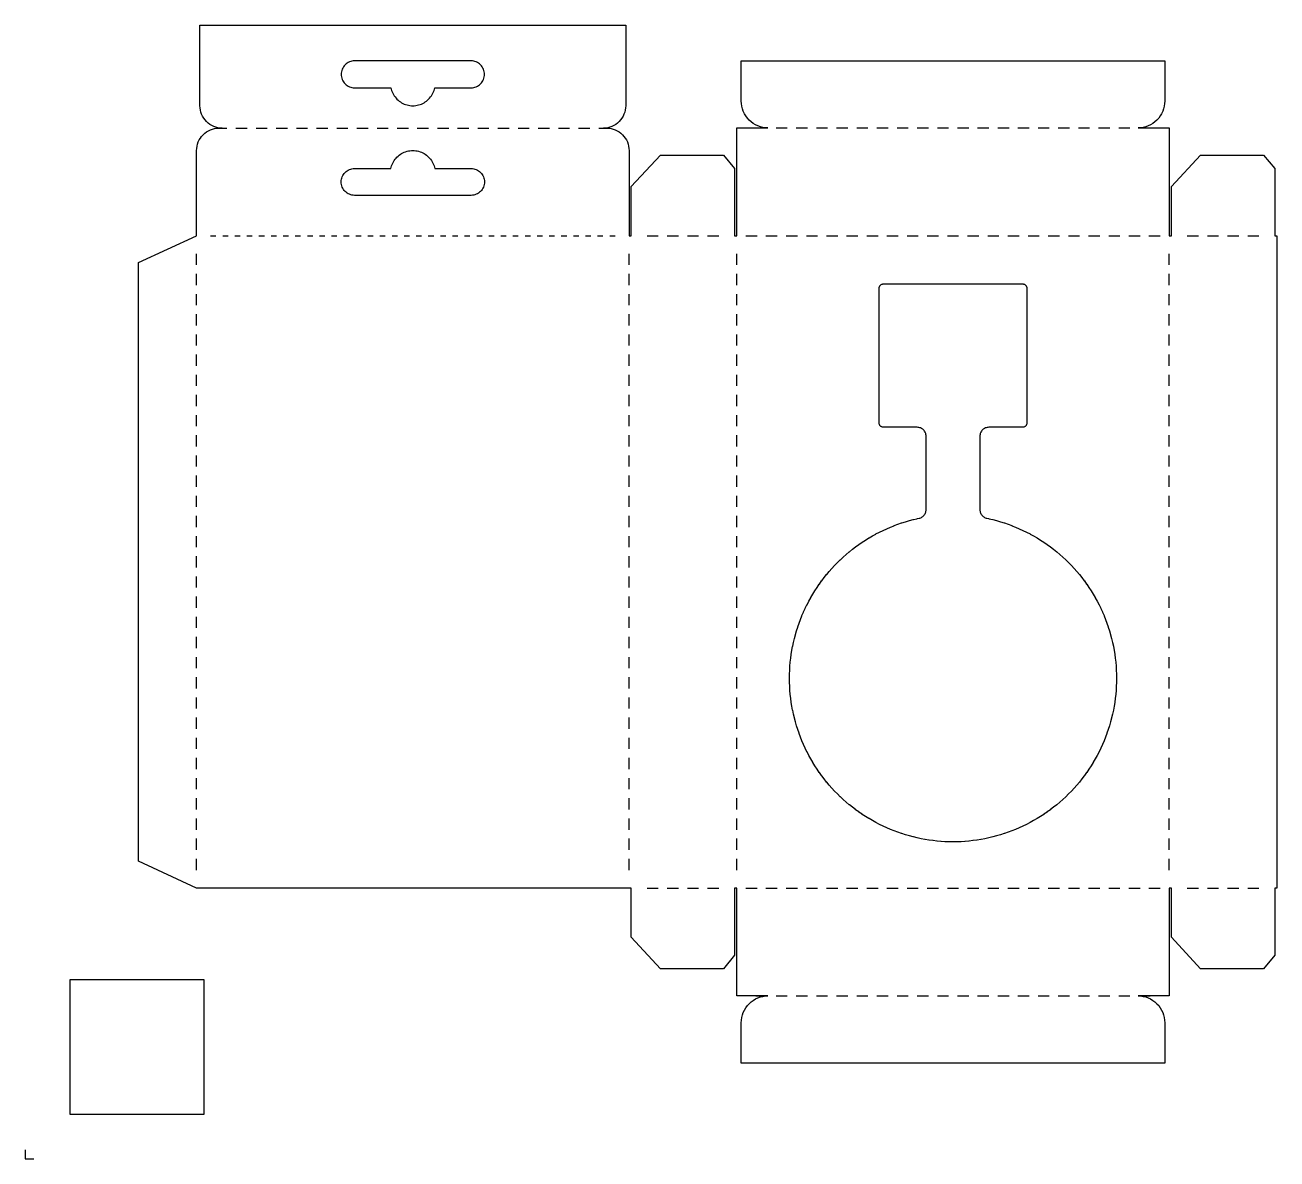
# Model space of a CAD drawing. Extents: x 0 to 305, y 0 to 610.
# Drawn here: x 0 to 279.5, y 0 to 253 of the extents above; entities that cross this region are included whole.
import ezdxf

# ---------------------------------------------------------------- set-up
doc = ezdxf.new("R2010")
doc.units = 0
for name, color, linetype in [('FALZ_BERG_PERFO', 1, 'Continuous'), ('FALZ_TAL_PERFO', 1, 'Continuous'), ('KONTROLLE_30MM', 7, 'Continuous'), ('SCHNEIDEN', 1, 'Continuous'), ('SEITENECKEN', 7, 'Continuous')]:
    doc.layers.add(name, color=color, linetype=linetype)

msp = doc.modelspace()

# ---------------------------------------------------------------- linework, layer by layer
at = {"layer": 'FALZ_BERG_PERFO', "color": 1}
for points in [[(42.58, 230), (45.08, 230)], [(47.08, 230), (49.58, 230)], [(51.58, 230), (54.08, 230)], [(56.08, 230), (58.58, 230)], [(60.58, 230), (63.08, 230)], [(65.08, 230), (67.58, 230)], [(69.58, 230), (72.08, 230)], [(74.08, 230), (76.58, 230)], [(78.58, 230), (81.08, 230)], [(83.08, 230), (85.58, 230)], [(87.58, 230), (90.08, 230)], [(92.08, 230), (94.58, 230)], [(96.58, 230), (99.08, 230)], [(101.08, 230), (103.58, 230)], [(105.58, 230), (108.08, 230)], [(110.08, 230), (112.58, 230)], [(114.58, 230), (117.08, 230)], [(119.08, 230), (121.58, 230)], [(123.58, 230), (126.08, 230)], [(128.08, 230), (130.58, 230)], [(163.18, 230.05), (165.68, 230.05)], [(167.68, 230.05), (170.18, 230.05)], [(172.18, 230.05), (174.68, 230.05)], [(176.68, 230.05), (179.18, 230.05)], [(181.18, 230.05), (183.68, 230.05)], [(185.68, 230.05), (188.18, 230.05)], [(190.18, 230.05), (192.68, 230.05)], [(194.68, 230.05), (197.18, 230.05)], [(199.18, 230.05), (201.68, 230.05)], [(203.68, 230.05), (206.18, 230.05)], [(208.18, 230.05), (210.68, 230.05)], [(212.68, 230.05), (215.17, 230.05)], [(217.18, 230.05), (219.68, 230.05)], [(221.68, 230.05), (224.18, 230.05)], [(226.18, 230.05), (228.68, 230.05)], [(230.68, 230.05), (233.18, 230.05)], [(235.18, 230.05), (237.68, 230.05)], [(239.68, 230.05), (242.18, 230.05)], [(244.18, 230.05), (246.68, 230.05)], [(248.68, 230.05), (251.18, 230.05)], [(138.88, 206), (141.38, 206)], [(143.38, 206), (145.88, 206)], [(147.88, 206), (150.38, 206)], [(152.38, 206), (154.88, 206)], [(160.93, 206), (163.43, 206)], [(165.42, 206), (167.93, 206)], [(169.93, 206), (172.42, 206)], [(174.43, 206), (176.93, 206)], [(178.93, 206), (181.43, 206)], [(183.43, 206), (185.93, 206)], [(187.93, 206), (190.43, 206)], [(192.43, 206), (194.93, 206)], [(196.93, 206), (199.43, 206)], [(201.43, 206), (203.93, 206)], [(205.93, 206), (208.43, 206)], [(210.43, 206), (212.93, 206)], [(214.93, 206), (217.43, 206)], [(219.43, 206), (221.93, 206)], [(223.93, 206), (226.43, 206)], [(228.43, 206), (230.93, 206)], [(232.93, 206), (235.43, 206)], [(237.43, 206), (239.93, 206)], [(241.93, 206), (244.43, 206)], [(246.43, 206), (248.93, 206)], [(250.93, 206), (253.43, 206)], [(259.48, 206), (261.98, 206)], [(263.98, 206), (266.48, 206)], [(268.48, 206), (270.98, 206)], [(272.98, 206), (275.48, 206)], [(38.3, 199.47), (38.3, 201.97)], [(134.85, 199.47), (134.85, 201.97)], [(158.9, 199.47), (158.9, 201.97)], [(255.45, 199.47), (255.45, 201.97)], [(38.3, 194.97), (38.3, 197.47)], [(134.85, 194.97), (134.85, 197.47)], [(158.9, 194.97), (158.9, 197.47)], [(255.45, 194.97), (255.45, 197.47)], [(38.3, 190.47), (38.3, 192.97)], [(134.85, 190.47), (134.85, 192.97)], [(158.9, 190.47), (158.9, 192.97)], [(255.45, 190.47), (255.45, 192.97)], [(38.3, 185.97), (38.3, 188.47)], [(134.85, 185.97), (134.85, 188.47)], [(158.9, 185.97), (158.9, 188.47)], [(255.45, 185.97), (255.45, 188.47)], [(38.3, 181.47), (38.3, 183.97)], [(134.85, 181.47), (134.85, 183.97)], [(158.9, 181.47), (158.9, 183.97)], [(255.45, 181.47), (255.45, 183.97)], [(38.3, 176.97), (38.3, 179.47)], [(134.85, 176.97), (134.85, 179.47)], [(158.9, 176.97), (158.9, 179.47)], [(255.45, 176.97), (255.45, 179.47)], [(38.3, 172.47), (38.3, 174.97)], [(134.85, 172.47), (134.85, 174.97)], [(158.9, 172.47), (158.9, 174.97)], [(255.45, 172.47), (255.45, 174.97)], [(38.3, 167.97), (38.3, 170.47)], [(134.85, 167.97), (134.85, 170.47)], [(158.9, 167.97), (158.9, 170.47)], [(255.45, 167.97), (255.45, 170.47)], [(38.3, 163.47), (38.3, 165.97)], [(134.85, 163.47), (134.85, 165.97)], [(158.9, 163.47), (158.9, 165.97)], [(255.45, 163.47), (255.45, 165.97)], [(38.3, 158.97), (38.3, 161.47)], [(134.85, 158.97), (134.85, 161.47)], [(158.9, 158.97), (158.9, 161.47)], [(255.45, 158.97), (255.45, 161.47)], [(38.3, 154.47), (38.3, 156.97)], [(134.85, 154.47), (134.85, 156.97)], [(158.9, 154.47), (158.9, 156.97)], [(255.45, 154.47), (255.45, 156.97)], [(38.3, 149.97), (38.3, 152.47)], [(134.85, 149.97), (134.85, 152.47)], [(158.9, 149.97), (158.9, 152.47)], [(255.45, 149.97), (255.45, 152.47)], [(38.3, 145.47), (38.3, 147.97)], [(134.85, 145.47), (134.85, 147.97)], [(158.9, 145.47), (158.9, 147.97)], [(255.45, 145.47), (255.45, 147.97)], [(38.3, 140.97), (38.3, 143.47)], [(134.85, 140.97), (134.85, 143.47)], [(158.9, 140.97), (158.9, 143.47)], [(255.45, 140.97), (255.45, 143.47)], [(38.3, 136.47), (38.3, 138.97)], [(134.85, 136.47), (134.85, 138.97)], [(158.9, 136.47), (158.9, 138.97)], [(255.45, 136.47), (255.45, 138.97)], [(38.3, 131.97), (38.3, 134.47)], [(134.85, 131.97), (134.85, 134.47)], [(158.9, 131.97), (158.9, 134.47)], [(255.45, 131.97), (255.45, 134.47)], [(38.3, 127.47), (38.3, 129.97)], [(134.85, 127.47), (134.85, 129.97)], [(158.9, 127.47), (158.9, 129.97)], [(255.45, 127.47), (255.45, 129.97)], [(38.3, 122.97), (38.3, 125.47)], [(134.85, 122.97), (134.85, 125.47)], [(158.9, 122.97), (158.9, 125.47)], [(255.45, 122.97), (255.45, 125.47)], [(38.3, 118.47), (38.3, 120.97)], [(134.85, 118.47), (134.85, 120.97)], [(158.9, 118.47), (158.9, 120.97)], [(255.45, 118.47), (255.45, 120.97)], [(38.3, 113.97), (38.3, 116.47)], [(134.85, 113.97), (134.85, 116.47)], [(158.9, 113.97), (158.9, 116.47)], [(255.45, 113.97), (255.45, 116.47)], [(38.3, 109.47), (38.3, 111.97)], [(134.85, 109.47), (134.85, 111.97)], [(158.9, 109.47), (158.9, 111.97)], [(255.45, 109.47), (255.45, 111.97)], [(38.3, 104.97), (38.3, 107.47)], [(134.85, 104.97), (134.85, 107.47)], [(158.9, 104.97), (158.9, 107.47)], [(255.45, 104.97), (255.45, 107.47)], [(38.3, 100.47), (38.3, 102.97)], [(134.85, 100.47), (134.85, 102.97)], [(158.9, 100.47), (158.9, 102.97)], [(255.45, 100.47), (255.45, 102.97)], [(38.3, 95.97), (38.3, 98.47)], [(134.85, 95.97), (134.85, 98.47)], [(158.9, 95.97), (158.9, 98.47)], [(255.45, 95.97), (255.45, 98.47)], [(38.3, 91.47), (38.3, 93.97)], [(134.85, 91.47), (134.85, 93.97)], [(158.9, 91.47), (158.9, 93.97)], [(255.45, 91.47), (255.45, 93.97)], [(38.3, 86.97), (38.3, 89.47)], [(134.85, 86.97), (134.85, 89.47)], [(158.9, 86.97), (158.9, 89.47)], [(255.45, 86.97), (255.45, 89.47)], [(38.3, 82.47), (38.3, 84.97)], [(134.85, 82.47), (134.85, 84.97)], [(158.9, 82.47), (158.9, 84.97)], [(255.45, 82.47), (255.45, 84.97)], [(38.3, 77.97), (38.3, 80.47)], [(134.85, 77.97), (134.85, 80.47)], [(158.9, 77.97), (158.9, 80.47)], [(255.45, 77.97), (255.45, 80.47)], [(38.3, 73.47), (38.3, 75.97)], [(134.85, 73.47), (134.85, 75.97)], [(158.9, 73.47), (158.9, 75.97)], [(255.45, 73.47), (255.45, 75.97)], [(38.3, 68.97), (38.3, 71.47)], [(134.85, 68.97), (134.85, 71.47)], [(158.9, 68.97), (158.9, 71.47)], [(255.45, 68.97), (255.45, 71.47)], [(38.3, 64.47), (38.3, 66.97)], [(134.85, 64.47), (134.85, 66.97)], [(158.9, 64.47), (158.9, 66.97)], [(255.45, 64.47), (255.45, 66.97)], [(138.88, 60.45), (141.38, 60.45)], [(143.38, 60.45), (145.88, 60.45)], [(147.88, 60.45), (150.38, 60.45)], [(152.38, 60.45), (154.88, 60.45)], [(160.93, 60.45), (163.43, 60.45)], [(165.42, 60.45), (167.93, 60.45)], [(169.93, 60.45), (172.42, 60.45)], [(174.43, 60.45), (176.93, 60.45)], [(178.93, 60.45), (181.43, 60.45)], [(183.43, 60.45), (185.93, 60.45)], [(187.93, 60.45), (190.43, 60.45)], [(192.43, 60.45), (194.93, 60.45)], [(196.93, 60.45), (199.43, 60.45)], [(201.43, 60.45), (203.93, 60.45)], [(205.93, 60.45), (208.43, 60.45)], [(210.43, 60.45), (212.93, 60.45)], [(214.93, 60.45), (217.43, 60.45)], [(219.43, 60.45), (221.93, 60.45)], [(223.93, 60.45), (226.43, 60.45)], [(228.43, 60.45), (230.93, 60.45)], [(232.93, 60.45), (235.43, 60.45)], [(237.43, 60.45), (239.93, 60.45)], [(241.93, 60.45), (244.43, 60.45)], [(246.43, 60.45), (248.93, 60.45)], [(250.93, 60.45), (253.43, 60.45)], [(259.48, 60.45), (261.98, 60.45)], [(263.98, 60.45), (266.48, 60.45)], [(268.48, 60.45), (270.98, 60.45)], [(272.98, 60.45), (275.48, 60.45)], [(163.18, 36.4), (165.68, 36.4)], [(167.68, 36.4), (170.18, 36.4)], [(172.18, 36.4), (174.68, 36.4)], [(176.68, 36.4), (179.18, 36.4)], [(181.18, 36.4), (183.68, 36.4)], [(185.68, 36.4), (188.18, 36.4)], [(190.18, 36.4), (192.68, 36.4)], [(194.68, 36.4), (197.18, 36.4)], [(199.18, 36.4), (201.68, 36.4)], [(203.68, 36.4), (206.18, 36.4)], [(208.18, 36.4), (210.68, 36.4)], [(212.68, 36.4), (215.17, 36.4)], [(217.18, 36.4), (219.68, 36.4)], [(221.68, 36.4), (224.18, 36.4)], [(226.18, 36.4), (228.68, 36.4)], [(230.68, 36.4), (233.18, 36.4)], [(235.18, 36.4), (237.68, 36.4)], [(239.68, 36.4), (242.18, 36.4)], [(244.18, 36.4), (246.68, 36.4)], [(248.68, 36.4), (251.18, 36.4)]]:
    msp.add_lwpolyline(points, dxfattribs=at)
at = {"layer": 'FALZ_TAL_PERFO', "color": 1}
for points in [[(41.43, 206), (42.63, 206)], [(44.13, 206), (45.33, 206)], [(46.83, 206), (48.03, 206)], [(49.53, 206), (50.73, 206)], [(52.23, 206), (53.43, 206)], [(54.93, 206), (56.13, 206)], [(57.63, 206), (58.83, 206)], [(60.33, 206), (61.53, 206)], [(63.03, 206), (64.23, 206)], [(65.73, 206), (66.93, 206)], [(68.43, 206), (69.63, 206)], [(71.13, 206), (72.33, 206)], [(73.83, 206), (75.03, 206)], [(76.53, 206), (77.73, 206)], [(79.23, 206), (80.43, 206)], [(81.93, 206), (83.13, 206)], [(84.63, 206), (85.83, 206)], [(87.33, 206), (88.53, 206)], [(90.03, 206), (91.23, 206)], [(92.73, 206), (93.93, 206)], [(95.43, 206), (96.63, 206)], [(98.13, 206), (99.33, 206)], [(100.83, 206), (102.03, 206)], [(103.53, 206), (104.73, 206)], [(106.23, 206), (107.43, 206)], [(108.93, 206), (110.13, 206)], [(111.63, 206), (112.83, 206)], [(114.33, 206), (115.53, 206)], [(117.03, 206), (118.23, 206)], [(119.73, 206), (120.93, 206)], [(122.43, 206), (123.63, 206)], [(125.13, 206), (126.33, 206)], [(127.83, 206), (129.03, 206)], [(130.53, 206), (131.73, 206)]]:
    msp.add_lwpolyline(points, dxfattribs=at)
at = {"layer": 'KONTROLLE_30MM', "color": 7}
msp.add_lwpolyline([(40, 10), (40, 40), (10, 40), (10, 10)], close=True, dxfattribs=at)
at = {"layer": 'SCHNEIDEN', "color": 1}
for points in [[(25.3, 66.45), (25.3, 66.45), (25.3, 200), (25.3, 200), (25.3, 200), (38.3, 206), (38.3, 206), (38.3, 206), (38.3, 206), (38.3, 206), (38.3, 206), (38.3, 206), (38.3, 206), (38.3, 206), (38.3, 206), (38.3, 206), (38.3, 206), (38.3, 206), (38.3, 225), (38.3, 225), (38.32, 225.49), (38.32, 225.49), (38.4, 225.98), (38.4, 225.98), (38.52, 226.45), (38.52, 226.45), (38.68, 226.91), (38.68, 226.91), (38.89, 227.36), (38.89, 227.36), (39.14, 227.78), (39.14, 227.78), (39.43, 228.17), (39.43, 228.17), (39.76, 228.54), (39.76, 228.54), (40.13, 228.87), (40.13, 228.87), (40.52, 229.16), (40.52, 229.16), (40.94, 229.41), (40.94, 229.41), (41.39, 229.62), (41.39, 229.62), (41.85, 229.78), (41.85, 229.78), (42.32, 229.9), (42.32, 229.9), (42.81, 229.98), (42.81, 229.98), (43.3, 230), (43.3, 230), (44.01, 230), (44.01, 230), (44.01, 230), (44.01, 230), (44.01, 230), (44.01, 230), (44.01, 230), (44.01, 230), (44.01, 230), (44.01, 230), (44.01, 230), (44.01, 230), (44.01, 230), (44.01, 230), (44.01, 230), (44.01, 230), (44.01, 230), (44.01, 230), (44.01, 230), (44.01, 230), (44.01, 230), (44.01, 230), (44.01, 230), (44.01, 230), (44.01, 230), (44.01, 230), (44.01, 230), (44.01, 230), (44.01, 230), (44.01, 230), (44.01, 230), (44.01, 230), (44.01, 230), (43.56, 230.02), (43.56, 230.02), (43.07, 230.1), (43.07, 230.1), (42.6, 230.22), (42.6, 230.22), (42.14, 230.38), (42.14, 230.38), (41.69, 230.59), (41.69, 230.59), (41.27, 230.84), (41.27, 230.84), (40.88, 231.13), (40.88, 231.13), (40.51, 231.46), (40.51, 231.46), (40.18, 231.83), (40.18, 231.83), (39.89, 232.22), (39.89, 232.22), (39.64, 232.64), (39.64, 232.64), (39.43, 233.09), (39.43, 233.09), (39.27, 233.55), (39.27, 233.55), (39.15, 234.02), (39.15, 234.02), (39.07, 234.51), (39.07, 234.51), (39.05, 235), (39.05, 235), (39.05, 253), (39.05, 253), (39.05, 253), (134.1, 253), (134.1, 253), (134.1, 253), (134.1, 235), (134.1, 235), (134.08, 234.51), (134.08, 234.51), (134, 234.02), (134, 234.02), (133.88, 233.55), (133.88, 233.55), (133.72, 233.09), (133.72, 233.09), (133.51, 232.64), (133.51, 232.64), (133.26, 232.22), (133.26, 232.22), (132.97, 231.83), (132.97, 231.83), (132.64, 231.46), (132.64, 231.46), (132.27, 231.13), (132.27, 231.13), (131.88, 230.84), (131.88, 230.84), (131.46, 230.59), (131.46, 230.59), (131.01, 230.38), (131.01, 230.38), (130.55, 230.22), (130.55, 230.22), (130.08, 230.1), (130.08, 230.1), (129.59, 230.02), (129.59, 230.02), (129.14, 230), (129.14, 230), (129.14, 230), (129.14, 230), (129.14, 230), (129.14, 230), (129.14, 230), (129.14, 230), (129.14, 230), (129.14, 230), (129.14, 230), (129.14, 230), (129.14, 230), (129.14, 230), (129.14, 230), (129.14, 230), (129.14, 230), (129.14, 230), (129.14, 230), (129.14, 230), (129.14, 230), (129.14, 230), (129.14, 230), (129.14, 230), (129.14, 230), (129.14, 230), (129.14, 230), (129.14, 230), (129.14, 230), (129.14, 230), (129.14, 230), (129.14, 230), (129.14, 230), (129.85, 230), (129.85, 230), (130.34, 229.98), (130.34, 229.98), (130.83, 229.9), (130.83, 229.9), (131.3, 229.78), (131.3, 229.78), (131.76, 229.62), (131.76, 229.62), (132.21, 229.41), (132.21, 229.41), (132.63, 229.16), (132.63, 229.16), (133.02, 228.87), (133.02, 228.87), (133.39, 228.54), (133.39, 228.54), (133.72, 228.17), (133.72, 228.17), (134.01, 227.78), (134.01, 227.78), (134.26, 227.36), (134.26, 227.36), (134.47, 226.91), (134.47, 226.91), (134.63, 226.45), (134.63, 226.45), (134.75, 225.98), (134.75, 225.98), (134.83, 225.49), (134.83, 225.49), (134.85, 225), (134.85, 225), (134.85, 206), (134.85, 206), (134.85, 206), (134.85, 206), (134.85, 206), (134.85, 206), (134.85, 206), (134.85, 206), (134.85, 206), (134.85, 206), (134.85, 206), (134.85, 206), (134.85, 206), (134.85, 206), (134.85, 206), (134.85, 206), (134.85, 206), (135.35, 206), (135.35, 206), (135.35, 206), (135.35, 206), (135.35, 206), (135.35, 206), (135.35, 206), (135.35, 206), (135.35, 206), (135.35, 206), (135.35, 206), (135.35, 206), (135.35, 206), (135.35, 206), (135.35, 206), (135.35, 206), (135.35, 206), (135.35, 217), (135.35, 217), (135.35, 217), (141.85, 224), (141.85, 224), (141.85, 224), (155.9, 224), (155.9, 224), (155.9, 224), (158.4, 221), (158.4, 221), (158.4, 221), (158.4, 206), (158.4, 206), (158.4, 206), (158.4, 206), (158.4, 206), (158.4, 206), (158.4, 206), (158.4, 206), (158.4, 206), (158.4, 206), (158.4, 206), (158.4, 206), (158.4, 206), (158.4, 206), (158.4, 206), (158.4, 206), (158.4, 206), (158.9, 206), (158.9, 206), (158.9, 206), (158.9, 206), (158.9, 206), (158.9, 206), (158.9, 206), (158.9, 206), (158.9, 206), (158.9, 206), (158.9, 206), (158.9, 206), (158.9, 206), (158.9, 206), (158.9, 206), (158.9, 206), (158.9, 206), (158.9, 230.05), (158.9, 230.05), (158.9, 230.05), (165.86, 230.05), (165.86, 230.05), (165.86, 230.05), (165.86, 230.05), (165.86, 230.05), (165.86, 230.05), (165.86, 230.05), (165.86, 230.05), (165.86, 230.05), (165.86, 230.05), (165.86, 230.05), (165.86, 230.05), (165.86, 230.05), (165.86, 230.05), (165.86, 230.05), (165.86, 230.05), (165.86, 230.05), (165.86, 230.05), (165.86, 230.05), (165.86, 230.05), (165.86, 230.05), (165.86, 230.05), (165.86, 230.05), (165.86, 230.05), (165.86, 230.05), (165.86, 230.05), (165.86, 230.05), (165.86, 230.05), (165.86, 230.05), (165.86, 230.05), (165.86, 230.05), (165.86, 230.05), (165.86, 230.05), (165.31, 230.08), (165.31, 230.08), (164.73, 230.17), (164.73, 230.17), (164.16, 230.31), (164.16, 230.31), (163.6, 230.51), (163.6, 230.51), (163.07, 230.76), (163.07, 230.76), (162.57, 231.06), (162.57, 231.06), (162.09, 231.41), (162.09, 231.41), (161.66, 231.81), (161.66, 231.81), (161.26, 232.24), (161.26, 232.24), (160.91, 232.72), (160.91, 232.72), (160.61, 233.22), (160.61, 233.22), (160.36, 233.75), (160.36, 233.75), (160.16, 234.31), (160.16, 234.31), (160.02, 234.88), (160.02, 234.88), (159.93, 235.46), (159.93, 235.46), (159.9, 236.05), (159.9, 236.05), (159.9, 245.05), (159.9, 245.05), (159.9, 245.05), (254.45, 245.05), (254.45, 245.05), (254.45, 245.05), (254.45, 236.05), (254.45, 236.05), (254.42, 235.46), (254.42, 235.46), (254.33, 234.88), (254.33, 234.88), (254.19, 234.31), (254.19, 234.31), (253.99, 233.75), (253.99, 233.75), (253.74, 233.22), (253.74, 233.22), (253.44, 232.72), (253.44, 232.72), (253.09, 232.24), (253.09, 232.24), (252.69, 231.81), (252.69, 231.81), (252.26, 231.41), (252.26, 231.41), (251.78, 231.06), (251.78, 231.06), (251.28, 230.76), (251.28, 230.76), (250.75, 230.51), (250.75, 230.51), (250.19, 230.31), (250.19, 230.31), (249.62, 230.17), (249.62, 230.17), (249.04, 230.08), (249.04, 230.08), (248.49, 230.05), (248.49, 230.05), (248.49, 230.05), (248.49, 230.05), (248.49, 230.05), (248.49, 230.05), (248.49, 230.05), (248.49, 230.05), (248.49, 230.05), (248.49, 230.05), (248.49, 230.05), (248.49, 230.05), (248.49, 230.05), (248.49, 230.05), (248.49, 230.05), (248.49, 230.05), (248.49, 230.05), (248.49, 230.05), (248.49, 230.05), (248.49, 230.05), (248.49, 230.05), (248.49, 230.05), (248.49, 230.05), (248.49, 230.05), (248.49, 230.05), (248.49, 230.05), (248.49, 230.05), (248.49, 230.05), (248.49, 230.05), (248.49, 230.05), (248.49, 230.05), (248.49, 230.05), (248.49, 230.05), (255.45, 230.05), (255.45, 230.05), (255.45, 230.05), (255.45, 206), (255.45, 206), (255.45, 206), (255.45, 206), (255.45, 206), (255.45, 206), (255.45, 206), (255.45, 206), (255.45, 206), (255.45, 206), (255.45, 206), (255.45, 206), (255.45, 206), (255.45, 206), (255.45, 206), (255.45, 206), (255.45, 206), (255.95, 206), (255.95, 206), (255.95, 206), (255.95, 206), (255.95, 206), (255.95, 206), (255.95, 206), (255.95, 206), (255.95, 206), (255.95, 206), (255.95, 206), (255.95, 206), (255.95, 206), (255.95, 206), (255.95, 206), (255.95, 206), (255.95, 206), (255.95, 217), (255.95, 217), (255.95, 217), (262.45, 224), (262.45, 224), (262.45, 224), (276.5, 224), (276.5, 224), (276.5, 224), (279, 221), (279, 221), (279, 221), (279, 206), (279, 206), (279, 206), (279, 206), (279, 206), (279, 206), (279, 206), (279, 206), (279, 206), (279, 206), (279, 206), (279, 206), (279, 206), (279, 206), (279, 206), (279, 206), (279, 206), (279.5, 206), (279.5, 206), (279.5, 206), (279.5, 60.45), (279.5, 60.45), (279.5, 60.45), (279, 60.45), (279, 60.45), (279, 60.45), (279, 60.45), (279, 60.45), (279, 60.45), (279, 60.45), (279, 60.45), (279, 60.45), (279, 60.45), (279, 60.45), (279, 60.45), (279, 60.45), (279, 60.45), (279, 60.45), (279, 60.45), (279, 60.45), (279, 45.45), (279, 45.45), (279, 45.45), (276.5, 42.45), (276.5, 42.45), (276.5, 42.45), (262.45, 42.45), (262.45, 42.45), (262.45, 42.45), (255.95, 49.45), (255.95, 49.45), (255.95, 49.45), (255.95, 60.45), (255.95, 60.45), (255.95, 60.45), (255.95, 60.45), (255.95, 60.45), (255.95, 60.45), (255.95, 60.45), (255.95, 60.45), (255.95, 60.45), (255.95, 60.45), (255.95, 60.45), (255.95, 60.45), (255.95, 60.45), (255.95, 60.45), (255.95, 60.45), (255.95, 60.45), (255.95, 60.45), (255.45, 60.45), (255.45, 60.45), (255.45, 60.45), (255.45, 60.45), (255.45, 60.45), (255.45, 60.45), (255.45, 60.45), (255.45, 60.45), (255.45, 60.45), (255.45, 60.45), (255.45, 60.45), (255.45, 60.45), (255.45, 60.45), (255.45, 60.45), (255.45, 60.45), (255.45, 60.45), (255.45, 60.45), (255.45, 36.4), (255.45, 36.4), (255.45, 36.4), (248.49, 36.4), (248.49, 36.4), (248.49, 36.4), (248.49, 36.4), (248.49, 36.4), (248.49, 36.4), (248.49, 36.4), (248.49, 36.4), (248.49, 36.4), (248.49, 36.4), (248.49, 36.4), (248.49, 36.4), (248.49, 36.4), (248.49, 36.4), (248.49, 36.4), (248.49, 36.4), (248.49, 36.4), (248.49, 36.4), (248.49, 36.4), (248.49, 36.4), (248.49, 36.4), (248.49, 36.4), (248.49, 36.4), (248.49, 36.4), (248.49, 36.4), (248.49, 36.4), (248.49, 36.4), (248.49, 36.4), (248.49, 36.4), (248.49, 36.4), (248.49, 36.4), (248.49, 36.4), (248.49, 36.4), (249.04, 36.37), (249.04, 36.37), (249.62, 36.28), (249.62, 36.28), (250.19, 36.14), (250.19, 36.14), (250.75, 35.94), (250.75, 35.94), (251.28, 35.69), (251.28, 35.69), (251.78, 35.39), (251.78, 35.39), (252.26, 35.04), (252.26, 35.04), (252.69, 34.64), (252.69, 34.64), (253.09, 34.21), (253.09, 34.21), (253.44, 33.73), (253.44, 33.73), (253.74, 33.23), (253.74, 33.23), (253.99, 32.7), (253.99, 32.7), (254.19, 32.14), (254.19, 32.14), (254.33, 31.57), (254.33, 31.57), (254.42, 30.99), (254.42, 30.99), (254.45, 30.4), (254.45, 30.4), (254.45, 21.4), (254.45, 21.4), (254.45, 21.4), (159.9, 21.4), (159.9, 21.4), (159.9, 21.4), (159.9, 30.4), (159.9, 30.4), (159.93, 30.99), (159.93, 30.99), (160.02, 31.57), (160.02, 31.57), (160.16, 32.14), (160.16, 32.14), (160.36, 32.7), (160.36, 32.7), (160.61, 33.23), (160.61, 33.23), (160.91, 33.73), (160.91, 33.73), (161.26, 34.21), (161.26, 34.21), (161.66, 34.64), (161.66, 34.64), (162.09, 35.04), (162.09, 35.04), (162.57, 35.39), (162.57, 35.39), (163.07, 35.69), (163.07, 35.69), (163.6, 35.94), (163.6, 35.94), (164.16, 36.14), (164.16, 36.14), (164.73, 36.28), (164.73, 36.28), (165.31, 36.37), (165.31, 36.37), (165.86, 36.4), (165.86, 36.4), (165.86, 36.4), (165.86, 36.4), (165.86, 36.4), (165.86, 36.4), (165.86, 36.4), (165.86, 36.4), (165.86, 36.4), (165.86, 36.4), (165.86, 36.4), (165.86, 36.4), (165.86, 36.4), (165.86, 36.4), (165.86, 36.4), (165.86, 36.4), (165.86, 36.4), (165.86, 36.4), (165.86, 36.4), (165.86, 36.4), (165.86, 36.4), (165.86, 36.4), (165.86, 36.4), (165.86, 36.4), (165.86, 36.4), (165.86, 36.4), (165.86, 36.4), (165.86, 36.4), (165.86, 36.4), (165.86, 36.4), (165.86, 36.4), (165.86, 36.4), (165.86, 36.4), (158.9, 36.4), (158.9, 36.4), (158.9, 36.4), (158.9, 60.45), (158.9, 60.45), (158.9, 60.45), (158.9, 60.45), (158.9, 60.45), (158.9, 60.45), (158.9, 60.45), (158.9, 60.45), (158.9, 60.45), (158.9, 60.45), (158.9, 60.45), (158.9, 60.45), (158.9, 60.45), (158.9, 60.45), (158.9, 60.45), (158.9, 60.45), (158.9, 60.45), (158.4, 60.45), (158.4, 60.45), (158.4, 60.45), (158.4, 60.45), (158.4, 60.45), (158.4, 60.45), (158.4, 60.45), (158.4, 60.45), (158.4, 60.45), (158.4, 60.45), (158.4, 60.45), (158.4, 60.45), (158.4, 60.45), (158.4, 60.45), (158.4, 60.45), (158.4, 60.45), (158.4, 60.45), (158.4, 45.45), (158.4, 45.45), (158.4, 45.45), (155.9, 42.45), (155.9, 42.45), (155.9, 42.45), (141.85, 42.45), (141.85, 42.45), (141.85, 42.45), (135.35, 49.45), (135.35, 49.45), (135.35, 49.45), (135.35, 60.45), (135.35, 60.45), (135.35, 60.45), (135.35, 60.45), (135.35, 60.45), (135.35, 60.45), (135.35, 60.45), (135.35, 60.45), (135.35, 60.45), (135.35, 60.45), (135.35, 60.45), (135.35, 60.45), (135.35, 60.45), (135.35, 60.45), (135.35, 60.45), (135.35, 60.45), (135.35, 60.45), (38.3, 60.45), (38.3, 60.45), (38.3, 60.45), (38.3, 60.45), (25.3, 66.45)], [(99.87, 239.01), (100.16, 239.06), (100.45, 239.13), (100.72, 239.23), (100.99, 239.35), (101.24, 239.51), (101.48, 239.68), (101.7, 239.88), (101.89, 240.1), (102.07, 240.33), (102.22, 240.59), (102.35, 240.85), (102.45, 241.13), (102.52, 241.41), (102.56, 241.71), (102.58, 242), (102.56, 242.29), (102.52, 242.59), (102.45, 242.87), (102.35, 243.15), (102.22, 243.41), (102.07, 243.67), (101.89, 243.9), (101.7, 244.12), (101.48, 244.32), (101.24, 244.49), (100.99, 244.65), (100.72, 244.77), (100.45, 244.87), (100.16, 244.94), (99.87, 244.99), (99.58, 245), (86.58, 245), (73.58, 245), (73.28, 244.99), (72.99, 244.94), (72.7, 244.87), (72.43, 244.77), (72.16, 244.65), (71.91, 244.49), (71.67, 244.32), (71.45, 244.12), (71.26, 243.9), (71.08, 243.67), (70.93, 243.41), (70.8, 243.15), (70.7, 242.87), (70.63, 242.59), (70.59, 242.29), (70.58, 242), (70.59, 241.71), (70.63, 241.41), (70.7, 241.13), (70.8, 240.85), (70.93, 240.59), (71.08, 240.33), (71.26, 240.1), (71.45, 239.88), (71.67, 239.68), (71.91, 239.51), (72.16, 239.35), (72.43, 239.23), (72.7, 239.13), (72.99, 239.06), (73.28, 239.01), (73.58, 239), (81.68, 239), (81.75, 238.71), (81.84, 238.39), (81.96, 238.09), (82.09, 237.79), (82.24, 237.5), (82.42, 237.22), (82.61, 236.96), (82.82, 236.7), (83.04, 236.46), (83.28, 236.24), (83.53, 236.03), (83.8, 235.84), (84.08, 235.67), (84.36, 235.52), (84.66, 235.38), (84.97, 235.27), (85.28, 235.17), (85.6, 235.1), (85.92, 235.04), (86.25, 235.01), (86.58, 235), (86.9, 235.01), (87.23, 235.04), (87.55, 235.1), (87.87, 235.17), (88.18, 235.27), (88.49, 235.38), (88.79, 235.52), (89.08, 235.67), (89.35, 235.84), (89.62, 236.03), (89.87, 236.24), (90.11, 236.46), (90.33, 236.7), (90.54, 236.96), (90.73, 237.22), (90.91, 237.5), (91.06, 237.79), (91.19, 238.09), (91.31, 238.39), (91.4, 238.71), (91.47, 239), (99.58, 239)], [(99.87, 220.99), (100.16, 220.94), (100.45, 220.87), (100.72, 220.77), (100.99, 220.65), (101.24, 220.49), (101.48, 220.32), (101.7, 220.12), (101.89, 219.9), (102.07, 219.67), (102.22, 219.41), (102.35, 219.15), (102.45, 218.87), (102.52, 218.59), (102.56, 218.29), (102.58, 218), (102.56, 217.71), (102.52, 217.41), (102.45, 217.13), (102.35, 216.85), (102.22, 216.59), (102.07, 216.33), (101.89, 216.1), (101.7, 215.88), (101.48, 215.68), (101.24, 215.51), (100.99, 215.35), (100.72, 215.23), (100.45, 215.13), (100.16, 215.06), (99.87, 215.01), (99.58, 215), (86.58, 215), (73.58, 215), (73.28, 215.01), (72.99, 215.06), (72.7, 215.13), (72.43, 215.23), (72.16, 215.35), (71.91, 215.51), (71.67, 215.68), (71.45, 215.88), (71.26, 216.1), (71.08, 216.33), (70.93, 216.59), (70.8, 216.85), (70.7, 217.13), (70.63, 217.41), (70.59, 217.71), (70.58, 218), (70.59, 218.29), (70.63, 218.59), (70.7, 218.87), (70.8, 219.15), (70.93, 219.41), (71.08, 219.67), (71.26, 219.9), (71.45, 220.12), (71.67, 220.32), (71.91, 220.49), (72.16, 220.65), (72.43, 220.77), (72.7, 220.87), (72.99, 220.94), (73.28, 220.99), (73.58, 221), (81.68, 221), (81.75, 221.29), (81.84, 221.61), (81.96, 221.91), (82.09, 222.21), (82.24, 222.5), (82.42, 222.78), (82.61, 223.04), (82.82, 223.3), (83.04, 223.54), (83.28, 223.76), (83.53, 223.97), (83.8, 224.16), (84.08, 224.33), (84.36, 224.48), (84.66, 224.62), (84.97, 224.73), (85.28, 224.83), (85.6, 224.9), (85.92, 224.96), (86.25, 224.99), (86.58, 225), (86.9, 224.99), (87.23, 224.96), (87.55, 224.9), (87.87, 224.83), (88.18, 224.73), (88.49, 224.62), (88.79, 224.48), (89.08, 224.33), (89.35, 224.16), (89.62, 223.97), (89.87, 223.76), (90.11, 223.54), (90.33, 223.3), (90.54, 223.04), (90.73, 222.78), (90.91, 222.5), (91.06, 222.21), (91.19, 221.91), (91.31, 221.61), (91.4, 221.29), (91.47, 221), (99.58, 221)], [(199.59, 142.95), (199.78, 143), (199.96, 143.07), (200.13, 143.15), (200.3, 143.25), (200.46, 143.37), (200.6, 143.5), (200.73, 143.65), (200.84, 143.8), (200.94, 143.97), (201.03, 144.15), (201.09, 144.33), (201.14, 144.52), (201.17, 144.71), (201.18, 144.91), (201.18, 161.25), (201.17, 161.45), (201.14, 161.64), (201.09, 161.83), (201.02, 162.02), (200.94, 162.19), (200.84, 162.36), (200.72, 162.52), (200.59, 162.66), (200.44, 162.8), (200.29, 162.91), (200.12, 163.01), (199.94, 163.1), (199.76, 163.16), (199.57, 163.21), (199.37, 163.24), (199.18, 163.25), (191.7, 163.25), (191.65, 163.25), (191.63, 163.25), (191.53, 163.26), (191.43, 163.28), (191.34, 163.31), (191.25, 163.35), (191.16, 163.39), (191.08, 163.45), (191, 163.51), (190.93, 163.58), (190.87, 163.66), (190.82, 163.74), (190.77, 163.82), (190.73, 163.91), (190.71, 164.01), (190.69, 164.1), (190.68, 164.2), (190.68, 164.23), (190.67, 164.27), (190.67, 194.23), (190.68, 194.27), (190.68, 194.3), (190.69, 194.4), (190.71, 194.49), (190.73, 194.59), (190.77, 194.68), (190.82, 194.76), (190.87, 194.84), (190.93, 194.92), (191, 194.99), (191.08, 195.05), (191.16, 195.11), (191.25, 195.15), (191.34, 195.19), (191.43, 195.22), (191.53, 195.24), (191.63, 195.25), (191.65, 195.25), (191.7, 195.25), (222.65, 195.25), (222.7, 195.25), (222.72, 195.25), (222.82, 195.24), (222.92, 195.22), (223.01, 195.19), (223.1, 195.15), (223.19, 195.11), (223.27, 195.05), (223.35, 194.99), (223.42, 194.92), (223.48, 194.84), (223.53, 194.76), (223.58, 194.68), (223.62, 194.59), (223.64, 194.49), (223.66, 194.4), (223.67, 194.3), (223.67, 194.27), (223.68, 194.23), (223.68, 164.27), (223.67, 164.23), (223.67, 164.2), (223.66, 164.1), (223.64, 164.01), (223.62, 163.91), (223.58, 163.82), (223.53, 163.74), (223.48, 163.66), (223.42, 163.58), (223.35, 163.51), (223.27, 163.45), (223.19, 163.39), (223.1, 163.35), (223.01, 163.31), (222.92, 163.28), (222.82, 163.26), (222.72, 163.25), (222.7, 163.25), (222.65, 163.25), (215.17, 163.25), (214.98, 163.24), (214.78, 163.21), (214.59, 163.16), (214.41, 163.1), (214.23, 163.01), (214.06, 162.91), (213.91, 162.8), (213.76, 162.66), (213.63, 162.52), (213.51, 162.36), (213.41, 162.19), (213.33, 162.02), (213.26, 161.83), (213.21, 161.64), (213.18, 161.45), (213.18, 161.25), (213.18, 144.91), (213.18, 144.71), (213.21, 144.52), (213.26, 144.33), (213.32, 144.15), (213.41, 143.97), (213.51, 143.8), (213.62, 143.65), (213.75, 143.5), (213.89, 143.37), (214.05, 143.25), (214.22, 143.15), (214.39, 143.07), (214.57, 143), (214.76, 142.95), (215.16, 142.87), (215.18, 142.86), (216.03, 142.66), (216.06, 142.65), (216.9, 142.43), (216.92, 142.42), (217.76, 142.18), (217.78, 142.17), (218.61, 141.91), (218.64, 141.9), (219.46, 141.62), (219.48, 141.61), (220.3, 141.31), (220.32, 141.3), (221.13, 140.98), (221.15, 140.97), (221.96, 140.62), (221.98, 140.61), (222.77, 140.25), (222.79, 140.24), (223.57, 139.86), (223.6, 139.85), (224.37, 139.45), (224.39, 139.43), (225.16, 139.01), (225.18, 139), (225.93, 138.56), (225.95, 138.55), (226.69, 138.09), (226.71, 138.08), (227.44, 137.61), (227.46, 137.59), (228.18, 137.1), (228.2, 137.08), (228.91, 136.57), (228.93, 136.56), (229.62, 136.03), (229.64, 136.02), (230.32, 135.47), (230.34, 135.46), (231.01, 134.9), (231.03, 134.88), (231.68, 134.3), (231.7, 134.29), (232.33, 133.69), (232.35, 133.68), (232.98, 133.07), (232.99, 133.05), (233.6, 132.43), (233.62, 132.41), (234.21, 131.77), (234.23, 131.75), (234.8, 131.1), (234.82, 131.08), (235.38, 130.41), (235.4, 130.4), (235.94, 129.72), (235.96, 129.7), (236.48, 129), (236.5, 128.98), (237.01, 128.28), (237.02, 128.26), (237.52, 127.54), (237.53, 127.52), (238.01, 126.79), (238.02, 126.77), (238.48, 126.03), (238.49, 126), (238.93, 125.25), (238.94, 125.23), (239.36, 124.47), (239.37, 124.45), (239.77, 123.67), (239.78, 123.65), (240.17, 122.87), (240.18, 122.84), (240.54, 122.05), (240.55, 122.03), (240.89, 121.23), (240.9, 121.21), (241.22, 120.4), (241.23, 120.37), (241.54, 119.56), (241.55, 119.53), (241.83, 118.71), (241.84, 118.69), (242.1, 117.86), (242.11, 117.83), (242.35, 117), (242.36, 116.97), (242.58, 116.13), (242.58, 116.11), (242.79, 115.26), (242.79, 115.24), (242.97, 114.38), (242.98, 114.36), (243.14, 113.5), (243.14, 113.48), (243.28, 112.62), (243.28, 112.59), (243.4, 111.73), (243.4, 111.71), (243.5, 110.84), (243.5, 110.82), (243.58, 109.95), (243.58, 109.92), (243.63, 109.05), (243.63, 109.03), (243.66, 108.16), (243.66, 108.13), (243.67, 107.26), (243.67, 107.24), (243.66, 106.37), (243.66, 106.34), (243.63, 105.47), (243.63, 105.45), (243.58, 104.58), (243.58, 104.55), (243.5, 103.68), (243.5, 103.66), (243.4, 102.79), (243.4, 102.77), (243.28, 101.91), (243.28, 101.88), (243.14, 101.02), (243.14, 101), (242.98, 100.14), (242.97, 100.12), (242.79, 99.26), (242.79, 99.24), (242.58, 98.39), (242.58, 98.37), (242.36, 97.53), (242.35, 97.5), (242.11, 96.67), (242.1, 96.64), (241.84, 95.81), (241.83, 95.79), (241.55, 94.97), (241.54, 94.94), (241.23, 94.13), (241.22, 94.1), (240.9, 93.29), (240.89, 93.27), (240.55, 92.47), (240.54, 92.45), (240.18, 91.66), (240.17, 91.63), (239.78, 90.85), (239.77, 90.83), (239.37, 90.05), (239.36, 90.03), (238.94, 89.27), (238.93, 89.25), (238.49, 88.5), (238.48, 88.47), (238.02, 87.73), (238.01, 87.71), (237.53, 86.98), (237.52, 86.96), (237.02, 86.24), (237.01, 86.22), (236.5, 85.52), (236.48, 85.5), (235.96, 84.8), (235.94, 84.78), (235.4, 84.1), (235.38, 84.09), (234.82, 83.42), (234.8, 83.4), (234.23, 82.75), (234.21, 82.73), (233.62, 82.09), (233.6, 82.07), (232.99, 81.45), (232.98, 81.43), (232.35, 80.82), (232.33, 80.81), (231.7, 80.21), (231.68, 80.2), (231.03, 79.62), (231.01, 79.6), (230.34, 79.04), (230.32, 79.03), (229.64, 78.48), (229.62, 78.47), (228.93, 77.94), (228.91, 77.93), (228.2, 77.42), (228.18, 77.4), (227.46, 76.91), (227.44, 76.89), (226.71, 76.42), (226.69, 76.41), (225.95, 75.95), (225.93, 75.94), (225.18, 75.5), (225.16, 75.49), (224.39, 75.07), (224.37, 75.05), (223.6, 74.65), (223.57, 74.64), (222.79, 74.26), (222.77, 74.25), (221.98, 73.89), (221.96, 73.88), (221.15, 73.53), (221.13, 73.52), (220.32, 73.2), (220.3, 73.19), (219.48, 72.89), (219.46, 72.88), (218.64, 72.6), (218.61, 72.59), (217.78, 72.33), (217.76, 72.32), (216.92, 72.08), (216.9, 72.07), (216.06, 71.85), (216.03, 71.84), (215.18, 71.64), (215.16, 71.63), (214.31, 71.45), (214.28, 71.45), (213.43, 71.29), (213.4, 71.29), (212.54, 71.15), (212.52, 71.14), (211.66, 71.03), (211.63, 71.02), (210.76, 70.93), (210.74, 70.92), (209.87, 70.85), (209.85, 70.85), (208.98, 70.79), (208.95, 70.79), (208.08, 70.76), (208.06, 70.76), (207.19, 70.75), (207.16, 70.75), (206.29, 70.76), (206.27, 70.76), (205.4, 70.79), (205.37, 70.79), (204.5, 70.85), (204.48, 70.85), (203.61, 70.92), (203.59, 70.93), (202.72, 71.02), (202.69, 71.03), (201.83, 71.14), (201.81, 71.15), (200.95, 71.29), (200.92, 71.29), (200.07, 71.45), (200.04, 71.45), (199.19, 71.63), (199.17, 71.64), (198.32, 71.84), (198.29, 71.85), (197.45, 72.07), (197.43, 72.08), (196.59, 72.32), (196.57, 72.33), (195.74, 72.59), (195.71, 72.6), (194.89, 72.88), (194.87, 72.89), (194.05, 73.19), (194.03, 73.2), (193.22, 73.52), (193.2, 73.53), (192.39, 73.88), (192.37, 73.89), (191.58, 74.25), (191.56, 74.26), (190.78, 74.64), (190.75, 74.65), (189.98, 75.05), (189.96, 75.07), (189.19, 75.49), (189.17, 75.5), (188.42, 75.94), (188.4, 75.95), (187.66, 76.41), (187.64, 76.42), (186.91, 76.89), (186.89, 76.91), (186.17, 77.4), (186.15, 77.42), (185.44, 77.93), (185.42, 77.94), (184.73, 78.47), (184.71, 78.48), (184.03, 79.03), (184.01, 79.04), (183.34, 79.6), (183.32, 79.62), (182.67, 80.2), (182.65, 80.21), (182.02, 80.81), (182, 80.82), (181.37, 81.43), (181.36, 81.45), (180.75, 82.07), (180.73, 82.09), (180.14, 82.73), (180.12, 82.75), (179.55, 83.4), (179.53, 83.42), (178.97, 84.09), (178.95, 84.1), (178.41, 84.78), (178.39, 84.8), (177.87, 85.5), (177.85, 85.52), (177.34, 86.22), (177.33, 86.24), (176.83, 86.96), (176.82, 86.98), (176.34, 87.71), (176.33, 87.73), (175.87, 88.47), (175.86, 88.5), (175.42, 89.25), (175.41, 89.27), (174.99, 90.03), (174.98, 90.05), (174.58, 90.83), (174.57, 90.85), (174.18, 91.63), (174.17, 91.66), (173.81, 92.45), (173.8, 92.47), (173.46, 93.27), (173.45, 93.29), (173.13, 94.1), (173.12, 94.13), (172.81, 94.94), (172.8, 94.97), (172.52, 95.79), (172.51, 95.81), (172.25, 96.64), (172.24, 96.67), (172, 97.5), (171.99, 97.53), (171.77, 98.37), (171.77, 98.39), (171.56, 99.24), (171.56, 99.26), (171.38, 100.12), (171.37, 100.14), (171.21, 101), (171.21, 101.02), (171.07, 101.88), (171.07, 101.91), (170.95, 102.77), (170.95, 102.79), (170.85, 103.66), (170.85, 103.68), (170.77, 104.55), (170.77, 104.58), (170.72, 105.45), (170.72, 105.47), (170.69, 106.34), (170.69, 106.37), (170.68, 107.24), (170.68, 107.26), (170.69, 108.13), (170.69, 108.16), (170.72, 109.03), (170.72, 109.05), (170.77, 109.92), (170.77, 109.95), (170.85, 110.82), (170.85, 110.84), (170.95, 111.71), (170.95, 111.73), (171.07, 112.59), (171.07, 112.62), (171.21, 113.48), (171.21, 113.5), (171.37, 114.36), (171.38, 114.38), (171.56, 115.24), (171.56, 115.26), (171.77, 116.11), (171.77, 116.13), (171.99, 116.97), (172, 117), (172.24, 117.83), (172.25, 117.86), (172.51, 118.69), (172.52, 118.71), (172.8, 119.53), (172.81, 119.56), (173.12, 120.37), (173.13, 120.4), (173.45, 121.21), (173.46, 121.23), (173.8, 122.03), (173.81, 122.05), (174.17, 122.84), (174.18, 122.87), (174.57, 123.65), (174.58, 123.67), (174.98, 124.45), (174.99, 124.47), (175.41, 125.23), (175.42, 125.25), (175.86, 126), (175.87, 126.03), (176.33, 126.77), (176.34, 126.79), (176.82, 127.52), (176.83, 127.54), (177.33, 128.26), (177.34, 128.28), (177.85, 128.98), (177.87, 129), (178.39, 129.7), (178.41, 129.72), (178.95, 130.4), (178.97, 130.41), (179.53, 131.08), (179.55, 131.1), (180.12, 131.75), (180.14, 131.77), (180.73, 132.41), (180.75, 132.43), (181.36, 133.05), (181.37, 133.07), (182, 133.68), (182.02, 133.69), (182.65, 134.29), (182.67, 134.3), (183.32, 134.88), (183.34, 134.9), (184.01, 135.46), (184.03, 135.47), (184.71, 136.02), (184.73, 136.03), (185.42, 136.56), (185.44, 136.57), (186.15, 137.08), (186.17, 137.1), (186.89, 137.59), (186.91, 137.61), (187.64, 138.08), (187.66, 138.09), (188.4, 138.55), (188.42, 138.56), (189.17, 139), (189.19, 139.01), (189.96, 139.43), (189.98, 139.45), (190.75, 139.85), (190.78, 139.86), (191.56, 140.24), (191.58, 140.25), (192.37, 140.61), (192.39, 140.62), (193.2, 140.97), (193.22, 140.98), (194.03, 141.3), (194.05, 141.31), (194.87, 141.61), (194.89, 141.62), (195.71, 141.9), (195.74, 141.91), (196.57, 142.17), (196.59, 142.18), (197.43, 142.42), (197.45, 142.43), (198.29, 142.65), (198.32, 142.66), (199.17, 142.86), (199.19, 142.87)]]:
    msp.add_lwpolyline(points, close=True, dxfattribs=at)
at = {"layer": 'SEITENECKEN', "color": 7}
msp.add_lwpolyline([(0, 2), (0, 0), (2, 0)], dxfattribs=at)

doc.saveas('drawing.dxf')
